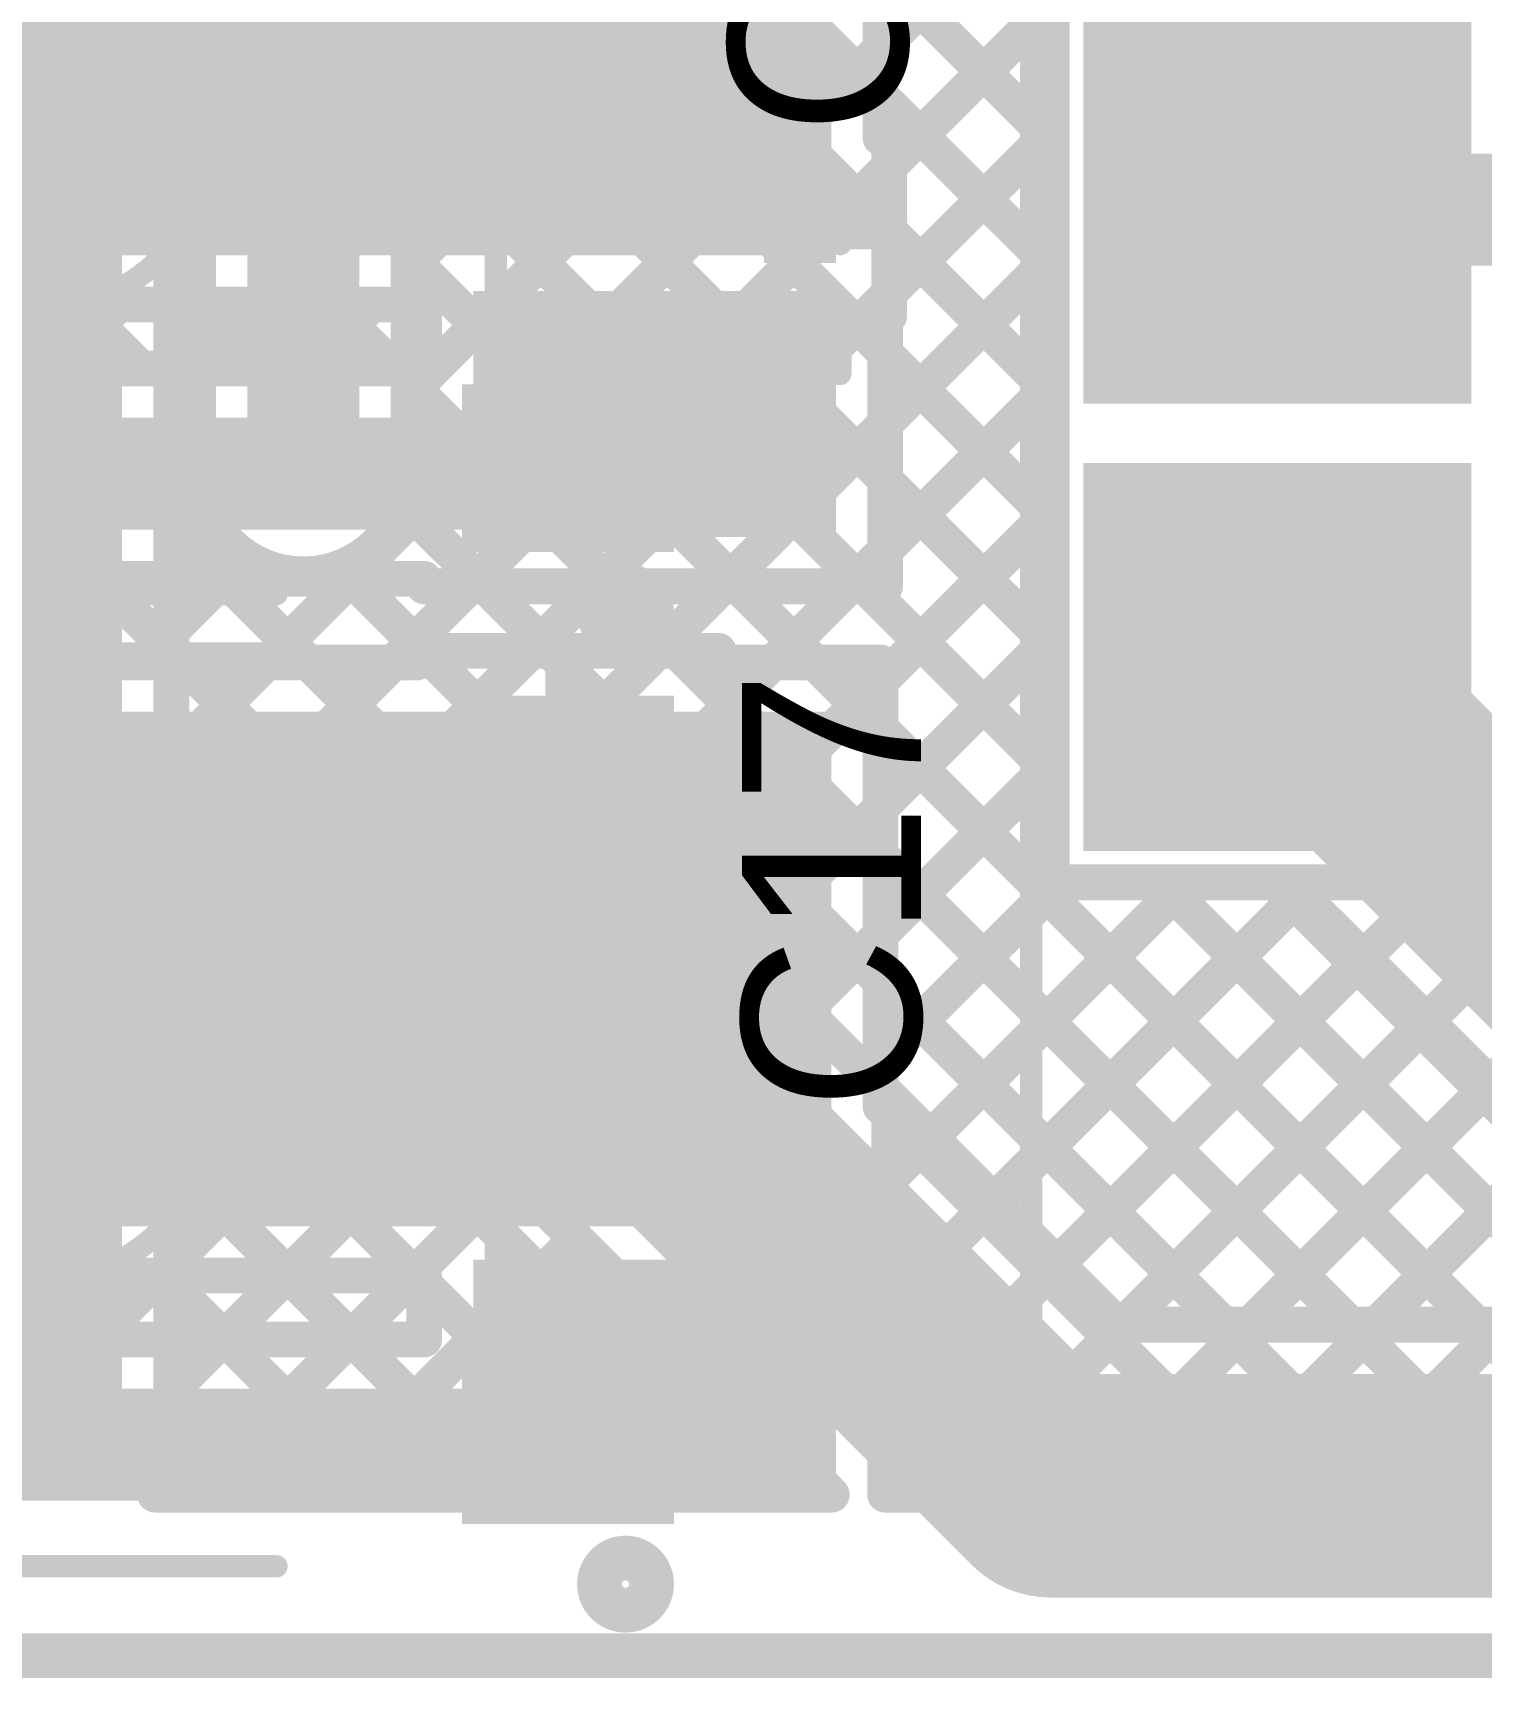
# Model space of a CAD drawing. Header units: millimetres. Extents: x 3.9 to 7.44, y 1.03 to 3.16.
# Drawn here: x 4.7656 to 5.0892, y 1.027 to 1.3947 of the extents above; entities that cross this region are included whole.
import ezdxf

# ---------------------------------------------------------------- set-up
doc = ezdxf.new("R2010")
doc.units = ezdxf.units.MM
doc.header["$MEASUREMENT"] = 0
for name, color, linetype in [('BottomLayer', 5, 'Continuous'), ('BottomSolder', 6, 'Continuous'), ('Mechanical2', 216, 'Continuous'), ('MultiLayer', 9, 'Continuous'), ('PadHoleLayer', 156, 'Continuous'), ('TopLayer', 1, 'Continuous'), ('TopOverlay', 2, 'Continuous'), ('TopPaste', 8, 'Continuous'), ('TopSolder', 216, 'Continuous'), ('ViaHoleLayer', 16, 'Continuous')]:
    doc.layers.add(name, color=color, linetype=linetype)

# ---------------------------------------------------------------- blocks, each defined once
blk = doc.blocks.new('ESP8285_3')
at = {"layer": 'BottomLayer'}
for points in [[(0.26063, -0.03937), (0.33937, -0.03937), (0.26063, 0.03937), (0.33937, 0.03937)], [(0.36063, -0.03937), (0.43937, -0.03937), (0.36063, 0.03937), (0.43937, 0.03937)]]:
    blk.add_solid(points, dxfattribs=at)
at = {"layer": 'BottomSolder'}
for points in [[(0.25663, -0.04337), (0.34337, -0.04337), (0.25663, 0.04337), (0.34337, 0.04337)], [(0.35663, -0.04337), (0.44337, -0.04337), (0.35663, 0.04337), (0.44337, 0.04337)]]:
    blk.add_solid(points, dxfattribs=at)
at = {"layer": 'MultiLayer'}
for points in [[(0.26063, -0.03937), (0.33937, -0.03937), (0.26063, 0.03937), (0.33937, 0.03937)], [(0.36063, -0.03937), (0.43937, -0.03937), (0.36063, 0.03937), (0.43937, 0.03937)]]:
    blk.add_solid(points, dxfattribs=at)
at = {"layer": 'PadHoleLayer', "const_width": 0.01969}
for points in [[(0.29016, 0, 1), (0.30984, 0, 1)], [(0.39016, 0, 1), (0.40984, 0, 1)]]:
    blk.add_lwpolyline(points, format="xyb", close=True, dxfattribs=at)
at = {"layer": 'TopLayer'}
for points in [[(0.26063, -0.03937), (0.33937, -0.03937), (0.26063, 0.03937), (0.33937, 0.03937)], [(0.36063, -0.03937), (0.43937, -0.03937), (0.36063, 0.03937), (0.43937, 0.03937)]]:
    blk.add_solid(points, dxfattribs=at)
at = {"layer": 'TopOverlay', "const_width": 0.005}
for points in [[(0.567, -0.055), (0.567, 1.61823)], [(-0.16154, -0.055), (0.567, -0.055)]]:
    blk.add_lwpolyline(points, dxfattribs=at)
at = {"layer": 'TopOverlay', "const_width": 0.0025}
blk.add_lwpolyline([(0.56575, -0.055, 1), (0.56825, -0.055, 1)], format="xyb", close=True, dxfattribs=at)
blk.add_lwpolyline([(0.56575, -0.055, 1), (0.56825, -0.055, 1)], format="xyb", close=True, dxfattribs=at)
at = {"layer": 'TopSolder'}
for points in [[(0.25663, -0.04337), (0.34337, -0.04337), (0.25663, 0.04337), (0.34337, 0.04337)], [(0.35663, -0.04337), (0.44337, -0.04337), (0.35663, 0.04337), (0.44337, 0.04337)]]:
    blk.add_solid(points, dxfattribs=at)
blk = doc.blocks.new('TS_1187A_C_G_B_4')
at = {"layer": 'TopLayer'}
for points in [[(-0.1378, 0.05906), (-0.09843, 0.05906), (-0.1378, 0.08858), (-0.09843, 0.08858)], [(0.09843, 0.05906), (0.1378, 0.05906), (0.09843, 0.08858), (0.1378, 0.08858)], [(-0.1378, -0.08858), (-0.09843, -0.08858), (-0.1378, -0.05906), (-0.09843, -0.05906)], [(0.09843, -0.08858), (0.1378, -0.08858), (0.09843, -0.05906), (0.1378, -0.05906)]]:
    blk.add_solid(points, dxfattribs=at)
at = {"layer": 'TopOverlay'}
for points, const_width in [([(-0.12517, 0.106, 1), (-0.13683, 0.106, 1)], 0.01), ([(-0.13933, 0.106, 1), (-0.13433, 0.106, 1)], 0.005), ([(-0.12767, 0.106, 1), (-0.12267, 0.106, 1)], 0.005), ([(-0.05425, 0.102, 1), (-0.05175, 0.102, 1)], 0.0025), ([(0.05275, 0.102, 1), (0.05525, 0.102, 1)], 0.0025), ([(0.03821, 0, 1), (-0.03821, 0, 1)], 0.005), ([(-0.10325, 0.035, 1), (-0.10075, 0.035, 1)], 0.0025), ([(0.10075, 0.035, 1), (0.10325, 0.035, 1)], 0.0025), ([(0.00985, 0, 1), (-0.00985, 0, 1)], 0.01969), ([(-0.01477, 0, 1), (-0.00493, 0, 1)], 0.00984), ([(0.00493, 0, 1), (0.01477, 0, 1)], 0.00984), ([(-0.03946, 0, 1), (-0.03696, 0, 1)], 0.0025), ([(0.03696, 0, 1), (0.03946, 0, 1)], 0.0025), ([(-0.10325, -0.034, 1), (-0.10075, -0.034, 1)], 0.0025), ([(0.10075, -0.034, 1), (0.10325, -0.034, 1)], 0.0025), ([(-0.05425, -0.102, 1), (-0.05175, -0.102, 1)], 0.0025), ([(0.05275, -0.102, 1), (0.05525, -0.102, 1)], 0.0025)]:
    blk.add_lwpolyline(points, format="xyb", close=True, dxfattribs=dict(at, const_width=const_width))
at = {"layer": 'TopOverlay', "const_width": 0.005}
for points in [[(0.054, 0.102), (-0.053, 0.102)], [(-0.102, 0.035), (-0.102, -0.034)], [(0.102, 0.035), (0.102, -0.034)], [(0.054, -0.102), (-0.053, -0.102)]]:
    blk.add_lwpolyline(points, dxfattribs=at)
at = {"layer": 'TopPaste'}
for points in [[(-0.1378, 0.05906), (-0.09843, 0.05906), (-0.1378, 0.08858), (-0.09843, 0.08858)], [(0.09843, 0.05906), (0.1378, 0.05906), (0.09843, 0.08858), (0.1378, 0.08858)], [(-0.1378, -0.08858), (-0.09843, -0.08858), (-0.1378, -0.05906), (-0.09843, -0.05906)], [(0.09843, -0.08858), (0.1378, -0.08858), (0.09843, -0.05906), (0.1378, -0.05906)]]:
    blk.add_solid(points, dxfattribs=at)
at = {"layer": 'TopSolder'}
for points in [[(-0.1418, 0.05506), (-0.09443, 0.05506), (-0.1418, 0.09258), (-0.09443, 0.09258)], [(0.09443, 0.05506), (0.1418, 0.05506), (0.09443, 0.09258), (0.1418, 0.09258)], [(-0.1418, -0.09258), (-0.09443, -0.09258), (-0.1418, -0.05506), (-0.09443, -0.05506)], [(0.09443, -0.09258), (0.1418, -0.09258), (0.09443, -0.05506), (0.1418, -0.05506)]]:
    blk.add_solid(points, dxfattribs=at)
blk = doc.blocks.new('TS_1187A_C_G_B_6')
at = {"layer": 'TopLayer'}
for points in [[(-0.1378, 0.05906), (-0.09843, 0.05906), (-0.1378, 0.08858), (-0.09843, 0.08858)], [(0.09843, 0.05906), (0.1378, 0.05906), (0.09843, 0.08858), (0.1378, 0.08858)], [(-0.1378, -0.08858), (-0.09843, -0.08858), (-0.1378, -0.05906), (-0.09843, -0.05906)], [(0.09843, -0.08858), (0.1378, -0.08858), (0.09843, -0.05906), (0.1378, -0.05906)]]:
    blk.add_solid(points, dxfattribs=at)
at = {"layer": 'TopOverlay'}
for points, const_width in [([(-0.12517, 0.106, 1), (-0.13683, 0.106, 1)], 0.01), ([(-0.13933, 0.106, 1), (-0.13433, 0.106, 1)], 0.005), ([(-0.12767, 0.106, 1), (-0.12267, 0.106, 1)], 0.005), ([(-0.05425, 0.102, 1), (-0.05175, 0.102, 1)], 0.0025), ([(0.05275, 0.102, 1), (0.05525, 0.102, 1)], 0.0025), ([(0.03821, 0, 1), (-0.03821, 0, 1)], 0.005), ([(-0.10325, 0.035, 1), (-0.10075, 0.035, 1)], 0.0025), ([(0.10075, 0.035, 1), (0.10325, 0.035, 1)], 0.0025), ([(0.00985, 0, 1), (-0.00985, 0, 1)], 0.01969), ([(-0.01477, 0, 1), (-0.00493, 0, 1)], 0.00984), ([(0.00493, 0, 1), (0.01477, 0, 1)], 0.00984), ([(-0.03946, 0, 1), (-0.03696, 0, 1)], 0.0025), ([(0.03696, 0, 1), (0.03946, 0, 1)], 0.0025), ([(-0.10325, -0.034, 1), (-0.10075, -0.034, 1)], 0.0025), ([(0.10075, -0.034, 1), (0.10325, -0.034, 1)], 0.0025), ([(-0.05425, -0.102, 1), (-0.05175, -0.102, 1)], 0.0025), ([(0.05275, -0.102, 1), (0.05525, -0.102, 1)], 0.0025)]:
    blk.add_lwpolyline(points, format="xyb", close=True, dxfattribs=dict(at, const_width=const_width))
at = {"layer": 'TopOverlay', "const_width": 0.005}
for points in [[(0.054, 0.102), (-0.053, 0.102)], [(-0.102, 0.035), (-0.102, -0.034)], [(0.102, 0.035), (0.102, -0.034)], [(0.054, -0.102), (-0.053, -0.102)]]:
    blk.add_lwpolyline(points, dxfattribs=at)
at = {"layer": 'TopPaste'}
for points in [[(-0.1378, 0.05906), (-0.09843, 0.05906), (-0.1378, 0.08858), (-0.09843, 0.08858)], [(0.09843, 0.05906), (0.1378, 0.05906), (0.09843, 0.08858), (0.1378, 0.08858)], [(-0.1378, -0.08858), (-0.09843, -0.08858), (-0.1378, -0.05906), (-0.09843, -0.05906)], [(0.09843, -0.08858), (0.1378, -0.08858), (0.09843, -0.05906), (0.1378, -0.05906)]]:
    blk.add_solid(points, dxfattribs=at)
at = {"layer": 'TopSolder'}
for points in [[(-0.1418, 0.05506), (-0.09443, 0.05506), (-0.1418, 0.09258), (-0.09443, 0.09258)], [(0.09443, 0.05506), (0.1418, 0.05506), (0.09443, 0.09258), (0.1418, 0.09258)], [(-0.1418, -0.09258), (-0.09443, -0.09258), (-0.1418, -0.05506), (-0.09443, -0.05506)], [(0.09443, -0.09258), (0.1418, -0.09258), (0.09443, -0.05506), (0.1418, -0.05506)]]:
    blk.add_solid(points, dxfattribs=at)
blk = doc.blocks.new('CAP_0201_14')
at = {"layer": 'TopLayer'}
for points in [[(-0.01772, -0.00591), (-0.00591, -0.00591), (-0.01772, 0.00591), (-0.00591, 0.00591)], [(0.00591, -0.00591), (0.01772, -0.00591), (0.00591, 0.00591), (0.01772, 0.00591)]]:
    blk.add_solid(points, dxfattribs=at)
at = {"layer": 'TopOverlay', "const_width": 0.005}
for points in [[(-0.021, 0.009), (-0.021, -0.009)], [(-0.021, 0.009), (-0.008, 0.009)], [(0.008, 0.009), (0.021, 0.009)], [(0.021, 0.009), (0.021, -0.009)], [(-0.021, -0.009), (-0.008, -0.009)], [(0.008, -0.009), (0.021, -0.009)]]:
    blk.add_lwpolyline(points, dxfattribs=at)
at = {"layer": 'TopOverlay', "const_width": 0.0025}
for points in [[(-0.02225, 0.009, 1), (-0.01975, 0.009, 1)], [(-0.02225, 0.009, 1), (-0.01975, 0.009, 1)], [(-0.00925, 0.009, 1), (-0.00675, 0.009, 1)], [(0.00675, 0.009, 1), (0.00925, 0.009, 1)], [(0.01975, 0.009, 1), (0.02225, 0.009, 1)], [(0.01975, 0.009, 1), (0.02225, 0.009, 1)], [(-0.02225, -0.009, 1), (-0.01975, -0.009, 1)], [(-0.02225, -0.009, 1), (-0.01975, -0.009, 1)], [(-0.00925, -0.009, 1), (-0.00675, -0.009, 1)], [(0.00675, -0.009, 1), (0.00925, -0.009, 1)], [(0.01975, -0.009, 1), (0.02225, -0.009, 1)], [(0.01975, -0.009, 1), (0.02225, -0.009, 1)]]:
    blk.add_lwpolyline(points, format="xyb", close=True, dxfattribs=at)
at = {"layer": 'TopPaste'}
for points in [[(-0.01772, -0.00591), (-0.00591, -0.00591), (-0.01772, 0.00591), (-0.00591, 0.00591)], [(0.00591, -0.00591), (0.01772, -0.00591), (0.00591, 0.00591), (0.01772, 0.00591)]]:
    blk.add_solid(points, dxfattribs=at)
at = {"layer": 'TopSolder'}
for points in [[(-0.01988, -0.00807), (-0.00374, -0.00807), (-0.01988, 0.00807), (-0.00374, 0.00807)], [(0.00374, -0.00807), (0.01988, -0.00807), (0.00374, 0.00807), (0.01988, 0.00807)]]:
    blk.add_solid(points, dxfattribs=at)
blk = doc.blocks.new('CAP_0201_22')
at = {"layer": 'TopLayer'}
for points in [[(-0.01772, -0.00591), (-0.00591, -0.00591), (-0.01772, 0.00591), (-0.00591, 0.00591)], [(0.00591, -0.00591), (0.01772, -0.00591), (0.00591, 0.00591), (0.01772, 0.00591)]]:
    blk.add_solid(points, dxfattribs=at)
at = {"layer": 'TopOverlay', "const_width": 0.005}
for points in [[(-0.021, 0.009), (-0.021, -0.009)], [(-0.021, 0.009), (-0.008, 0.009)], [(0.008, 0.009), (0.021, 0.009)], [(0.021, 0.009), (0.021, -0.009)], [(-0.021, -0.009), (-0.008, -0.009)], [(0.008, -0.009), (0.021, -0.009)]]:
    blk.add_lwpolyline(points, dxfattribs=at)
at = {"layer": 'TopOverlay', "const_width": 0.0025}
for points in [[(-0.02225, 0.009, 1), (-0.01975, 0.009, 1)], [(-0.02225, 0.009, 1), (-0.01975, 0.009, 1)], [(-0.00925, 0.009, 1), (-0.00675, 0.009, 1)], [(0.00675, 0.009, 1), (0.00925, 0.009, 1)], [(0.01975, 0.009, 1), (0.02225, 0.009, 1)], [(0.01975, 0.009, 1), (0.02225, 0.009, 1)], [(-0.02225, -0.009, 1), (-0.01975, -0.009, 1)], [(-0.02225, -0.009, 1), (-0.01975, -0.009, 1)], [(-0.00925, -0.009, 1), (-0.00675, -0.009, 1)], [(0.00675, -0.009, 1), (0.00925, -0.009, 1)], [(0.01975, -0.009, 1), (0.02225, -0.009, 1)], [(0.01975, -0.009, 1), (0.02225, -0.009, 1)]]:
    blk.add_lwpolyline(points, format="xyb", close=True, dxfattribs=at)
at = {"layer": 'TopPaste'}
for points in [[(-0.01772, -0.00591), (-0.00591, -0.00591), (-0.01772, 0.00591), (-0.00591, 0.00591)], [(0.00591, -0.00591), (0.01772, -0.00591), (0.00591, 0.00591), (0.01772, 0.00591)]]:
    blk.add_solid(points, dxfattribs=at)
at = {"layer": 'TopSolder'}
for points in [[(-0.01988, -0.00807), (-0.00374, -0.00807), (-0.01988, 0.00807), (-0.00374, 0.00807)], [(0.00374, -0.00807), (0.01988, -0.00807), (0.00374, 0.00807), (0.01988, 0.00807)]]:
    blk.add_solid(points, dxfattribs=at)

msp = doc.modelspace()

# ---------------------------------------------------------------- linework, layer by layer
at = {"layer": 'BottomLayer'}
for points, const_width in [([(4.773, 1.081), (4.773, 1.662)], 0.025), ([(4.7965, 1.081), (4.7965, 1.65227)], 0.008), ([(4.826, 1.29718), (4.826, 1.621)], 0.025), ([(4.8025, 1.29718), (4.8025, 1.621)], 0.008), ([(4.8495, 1.29718), (4.8495, 1.61127)], 0.008), ([(4.8495, 1.51446), (4.99327, 1.37069)], 0.008), ([(4.8495, 1.37053), (4.99327, 1.5143)], 0.008), ([(4.8495, 1.48618), (4.99327, 1.34241)], 0.008), ([(4.8495, 1.34225), (4.99327, 1.48602)], 0.008), ([(4.8495, 1.45789), (4.99327, 1.31413)], 0.008), ([(4.8495, 1.31397), (4.99327, 1.45773)], 0.008), ([(4.7965, 1.23268), (4.99327, 1.42945)], 0.008), ([(4.8495, 1.42961), (4.99327, 1.28584)], 0.008), ([(4.99327, 1.30558), (4.99327, 1.40484)], 0.008), ([(4.7965, 1.2044), (4.99327, 1.40116)], 0.008), ([(4.8495, 1.40133), (4.99327, 1.25756)], 0.008), ([(4.7965, 1.39776), (4.8025, 1.39176)], 0.008), ([(4.7965, 1.3741), (4.8025, 1.3801)], 0.008), ([(4.7965, 1.17611), (4.99327, 1.37288)], 0.008), ([(4.8495, 1.37304), (4.99327, 1.22927)], 0.008), ([(4.7965, 1.36947), (4.8025, 1.36347)], 0.008), ([(4.7965, 1.34582), (4.8025, 1.35182)], 0.008), ([(4.8495, 1.34476), (5.08826, 1.106)], 0.008), ([(4.87138, 1.22271), (4.99327, 1.3446)], 0.008), ([(4.7965, 1.34119), (4.8025, 1.33519)], 0.008), ([(4.7965, 1.31753), (4.8025, 1.32353)], 0.008), ([(4.8495, 1.31647), (5.05997, 1.106)], 0.008), ([(4.89893, 1.22198), (4.99327, 1.31631)], 0.008), ([(4.7965, 1.3129), (4.8025, 1.3069)], 0.008), ([(4.99327, 1.20484), (4.99327, 1.30484)], 0.008), ([(4.7965, 1.28925), (4.80257, 1.29532)], 0.008), ([(4.8482, 1.28948), (5.03169, 1.106)], 0.008), ([(4.91629, 1.21105), (4.99327, 1.28803)], 0.008), ([(4.7965, 1.28462), (4.86219, 1.21893)], 0.008), ([(4.7965, 1.26097), (4.81308, 1.27755)], 0.008), ([(5.04364, 1.25521), (5.14485, 1.154)], 0.05), ([(4.83423, 1.27517), (4.88492, 1.22449)], 0.008), ([(4.9271, 1.19357), (4.99327, 1.25974)], 0.008), ([(4.7965, 1.25634), (4.84715, 1.20568)], 0.008), ([(4.612, 1.242), (4.773, 1.081)], 0.025), ([(4.7965, 1.22805), (4.83898, 1.18557)], 0.008), ([(4.93786, 1.17605), (4.99327, 1.23146)], 0.008), ([(4.884, 1.179), (4.884, 1.2205)], 0.01), ([(4.952, 1.16191), (4.99494, 1.20484)], 0.008), ([(4.96614, 1.14777), (5.02322, 1.20484)], 0.008), ([(4.99327, 1.20484), (5.0431, 1.20484)], 0.008), ([(5.0177, 1.20484), (5.11654, 1.106)], 0.008), ([(5.0431, 1.20484), (5.112, 1.13593)], 0.008), ([(4.7965, 1.19977), (4.92827, 1.068)], 0.008), ([(4.884, 1.179), (4.993, 1.07)], 0.05), ([(4.98029, 1.13362), (5.0473, 1.20064)], 0.008), ([(4.7965, 1.14783), (4.84029, 1.19162)], 0.008), ([(4.92913, 1.18478), (5.00791, 1.106)], 0.008), ([(4.99443, 1.11948), (5.06144, 1.1865)], 0.008), ([(4.8425, 1.179), (4.884, 1.179)], 0.01), ([(4.884, 1.179), (4.9255, 1.179)], 0.01), ([(4.884, 1.1375), (4.884, 1.179)], 0.01), ([(4.7965, 1.17148), (4.89998, 1.068)], 0.008), ([(5.00923, 1.106), (5.07558, 1.17235)], 0.008), ([(4.7965, 1.11954), (4.84102, 1.16407)], 0.008), ([(5.03751, 1.106), (5.08973, 1.15821)], 0.008), ([(4.7965, 1.09126), (4.85195, 1.14671)], 0.008), ([(5.0658, 1.106), (5.10387, 1.14407)], 0.008), ([(4.7965, 1.1432), (4.8717, 1.068)], 0.008), ([(4.80152, 1.068), (4.86943, 1.1359)], 0.008), ([(4.87822, 1.13387), (4.94409, 1.068)], 0.008), ([(4.82981, 1.068), (4.88695, 1.12514)], 0.008), ([(4.7965, 1.11491), (4.84341, 1.068)], 0.008), ([(4.85809, 1.068), (4.90109, 1.111)], 0.008), ([(5.00791, 1.106), (5.15211, 1.106)], 0.008), ([(4.88638, 1.068), (4.91523, 1.09686)], 0.008), ([(4.993, 1.07), (5.21, 1.07)], 0.05), ([(4.7965, 1.08663), (4.81513, 1.068)], 0.008), ([(4.91466, 1.068), (4.92938, 1.08271)], 0.008), ([(4.79288, 1.068), (4.94409, 1.068)], 0.008)]:
    msp.add_lwpolyline(points, dxfattribs=dict(at, const_width=const_width))
for points, const_width in [([(4.7945, 1.39776, 1), (4.7985, 1.39776, 1)], 0.004), ([(4.8005, 1.39176, 1), (4.8045, 1.39176, 1)], 0.004), ([(4.8005, 1.3801, 1), (4.8045, 1.3801, 1)], 0.004), ([(4.7945, 1.3741, 1), (4.7985, 1.3741, 1)], 0.004), ([(4.8475, 1.37304, 1), (4.8515, 1.37304, 1)], 0.004), ([(4.99127, 1.37288, 1), (4.99527, 1.37288, 1)], 0.004), ([(4.7945, 1.36947, 1), (4.7985, 1.36947, 1)], 0.004), ([(4.8475, 1.37053, 1), (4.8515, 1.37053, 1)], 0.004), ([(4.99127, 1.37069, 1), (4.99527, 1.37069, 1)], 0.004), ([(4.8005, 1.36347, 1), (4.8045, 1.36347, 1)], 0.004), ([(4.8005, 1.35182, 1), (4.8045, 1.35182, 1)], 0.004), ([(4.7945, 1.34582, 1), (4.7985, 1.34582, 1)], 0.004), ([(4.8475, 1.34476, 1), (4.8515, 1.34476, 1)], 0.004), ([(4.8475, 1.34225, 1), (4.8515, 1.34225, 1)], 0.004), ([(4.99127, 1.3446, 1), (4.99527, 1.3446, 1)], 0.004), ([(4.99127, 1.34241, 1), (4.99527, 1.34241, 1)], 0.004), ([(4.7945, 1.34119, 1), (4.7985, 1.34119, 1)], 0.004), ([(4.8005, 1.33519, 1), (4.8045, 1.33519, 1)], 0.004), ([(4.8005, 1.32353, 1), (4.8045, 1.32353, 1)], 0.004), ([(4.7945, 1.31753, 1), (4.7985, 1.31753, 1)], 0.004), ([(4.8475, 1.31647, 1), (4.8515, 1.31647, 1)], 0.004), ([(4.99127, 1.31631, 1), (4.99527, 1.31631, 1)], 0.004), ([(4.7945, 1.3129, 1), (4.7985, 1.3129, 1)], 0.004), ([(4.8475, 1.31397, 1), (4.8515, 1.31397, 1)], 0.004), ([(4.99127, 1.31413, 1), (4.99527, 1.31413, 1)], 0.004), ([(4.8005, 1.3069, 1), (4.8045, 1.3069, 1)], 0.004), ([(4.81975, 1.29718, 1), (4.83225, 1.29718, 1)], 0.0125), ([(4.99127, 1.30558, 1), (4.99527, 1.30558, 1)], 0.004), ([(4.82009, 1.29718, 1), (4.83191, 1.29718, 1)], 0.01181), ([(4.99127, 1.30484, 1), (4.99527, 1.30484, 1)], 0.004), ([(4.8005, 1.29718, 1), (4.8045, 1.29718, 1)], 0.004), ([(4.8005, 1.29718, 1), (4.8045, 1.29718, 1)], 0.004), ([(4.80057, 1.29532, 1), (4.80457, 1.29532, 1)], 0.004), ([(4.8475, 1.29718, 1), (4.8515, 1.29718, 1)], 0.004), ([(4.8475, 1.29718, 1), (4.8515, 1.29718, 1)], 0.004), ([(4.7945, 1.28925, 1), (4.7985, 1.28925, 1)], 0.004), ([(4.8462, 1.28948, 1), (4.8502, 1.28948, 1)], 0.004), ([(4.99127, 1.28803, 1), (4.99527, 1.28803, 1)], 0.004), ([(4.7945, 1.28462, 1), (4.7985, 1.28462, 1)], 0.004), ([(4.99127, 1.28584, 1), (4.99527, 1.28584, 1)], 0.004), ([(4.81108, 1.27755, 1), (4.81508, 1.27755, 1)], 0.004), ([(5.03114, 1.25521, 1), (5.05614, 1.25521, 1)], 0.025), ([(4.83223, 1.27517, 1), (4.83623, 1.27517, 1)], 0.004), ([(4.7945, 1.26097, 1), (4.7985, 1.26097, 1)], 0.004), ([(4.99127, 1.25974, 1), (4.99527, 1.25974, 1)], 0.004), ([(4.99127, 1.25756, 1), (4.99527, 1.25756, 1)], 0.004), ([(4.7945, 1.25634, 1), (4.7985, 1.25634, 1)], 0.004), ([(4.7945, 1.23268, 1), (4.7985, 1.23268, 1)], 0.004), ([(4.7945, 1.22805, 1), (4.7985, 1.22805, 1)], 0.004), ([(4.99127, 1.23146, 1), (4.99527, 1.23146, 1)], 0.004), ([(4.99127, 1.22927, 1), (4.99527, 1.22927, 1)], 0.004), ([(4.88292, 1.22449, 1), (4.88692, 1.22449, 1)], 0.004), ([(4.86938, 1.22271, 1), (4.87338, 1.22271, 1)], 0.004), ([(4.8815, 1.2205, 1), (4.8865, 1.2205, 1)], 0.005), ([(4.89693, 1.22198, 1), (4.90093, 1.22198, 1)], 0.004), ([(4.86019, 1.21893, 1), (4.86419, 1.21893, 1)], 0.004), ([(4.91429, 1.21105, 1), (4.91829, 1.21105, 1)], 0.004), ([(4.86825, 1.179, 1), (4.89975, 1.179, 1)], 0.0315), ([(4.7945, 1.2044, 1), (4.7985, 1.2044, 1)], 0.004), ([(4.84515, 1.20568, 1), (4.84915, 1.20568, 1)], 0.004), ([(4.99127, 1.20484, 1), (4.99527, 1.20484, 1)], 0.004), ([(4.99127, 1.20484, 1), (4.99527, 1.20484, 1)], 0.004), ([(4.99294, 1.20484, 1), (4.99694, 1.20484, 1)], 0.004), ([(5.0157, 1.20484, 1), (5.0197, 1.20484, 1)], 0.004), ([(5.02122, 1.20484, 1), (5.02522, 1.20484, 1)], 0.004), ([(5.0411, 1.20484, 1), (5.0451, 1.20484, 1)], 0.004), ([(5.0411, 1.20484, 1), (5.0451, 1.20484, 1)], 0.004), ([(4.7945, 1.19977, 1), (4.7985, 1.19977, 1)], 0.004), ([(4.8715, 1.179, 1), (4.8965, 1.179, 1)], 0.025), ([(5.0453, 1.20064, 1), (5.0493, 1.20064, 1)], 0.004), ([(4.83829, 1.19162, 1), (4.84229, 1.19162, 1)], 0.004), ([(4.9251, 1.19357, 1), (4.9291, 1.19357, 1)], 0.004), ([(4.83698, 1.18557, 1), (4.84098, 1.18557, 1)], 0.004), ([(4.92713, 1.18478, 1), (4.93113, 1.18478, 1)], 0.004), ([(4.92713, 1.18478, 1), (4.93113, 1.18478, 1)], 0.004), ([(5.05944, 1.1865, 1), (5.06344, 1.1865, 1)], 0.004), ([(4.84, 1.179, 1), (4.845, 1.179, 1)], 0.005), ([(4.8815, 1.179, 1), (4.8865, 1.179, 1)], 0.005), ([(4.8815, 1.179, 1), (4.8865, 1.179, 1)], 0.005), ([(4.8815, 1.179, 1), (4.8865, 1.179, 1)], 0.005), ([(4.8815, 1.179, 1), (4.8865, 1.179, 1)], 0.005), ([(4.923, 1.179, 1), (4.928, 1.179, 1)], 0.005), ([(4.7945, 1.17611, 1), (4.7985, 1.17611, 1)], 0.004), ([(4.93586, 1.17605, 1), (4.93986, 1.17605, 1)], 0.004), ([(4.7945, 1.17148, 1), (4.7985, 1.17148, 1)], 0.004), ([(5.07358, 1.17235, 1), (5.07758, 1.17235, 1)], 0.004), ([(4.83902, 1.16407, 1), (4.84302, 1.16407, 1)], 0.004), ([(4.95, 1.16191, 1), (4.954, 1.16191, 1)], 0.004), ([(5.08773, 1.15821, 1), (5.09173, 1.15821, 1)], 0.004), ([(4.7945, 1.14783, 1), (4.7985, 1.14783, 1)], 0.004), ([(4.96414, 1.14777, 1), (4.96814, 1.14777, 1)], 0.004), ([(4.84995, 1.14671, 1), (4.85395, 1.14671, 1)], 0.004), ([(4.7945, 1.1432, 1), (4.7985, 1.1432, 1)], 0.004), ([(4.86743, 1.1359, 1), (4.87143, 1.1359, 1)], 0.004), ([(4.8815, 1.1375, 1), (4.8865, 1.1375, 1)], 0.005), ([(4.87622, 1.13387, 1), (4.88022, 1.13387, 1)], 0.004), ([(4.87622, 1.13387, 1), (4.88022, 1.13387, 1)], 0.004), ([(4.97829, 1.13362, 1), (4.98229, 1.13362, 1)], 0.004), ([(4.88495, 1.12514, 1), (4.88895, 1.12514, 1)], 0.004), ([(4.7945, 1.11954, 1), (4.7985, 1.11954, 1)], 0.004), ([(4.99243, 1.11948, 1), (4.99643, 1.11948, 1)], 0.004), ([(4.7945, 1.11491, 1), (4.7985, 1.11491, 1)], 0.004), ([(4.89909, 1.111, 1), (4.90309, 1.111, 1)], 0.004), ([(5.00591, 1.106, 1), (5.00991, 1.106, 1)], 0.004), ([(5.00591, 1.106, 1), (5.00991, 1.106, 1)], 0.004), ([(5.00723, 1.106, 1), (5.01123, 1.106, 1)], 0.004), ([(5.02969, 1.106, 1), (5.03369, 1.106, 1)], 0.004), ([(5.03551, 1.106, 1), (5.03951, 1.106, 1)], 0.004), ([(5.05797, 1.106, 1), (5.06197, 1.106, 1)], 0.004), ([(5.0638, 1.106, 1), (5.0678, 1.106, 1)], 0.004), ([(5.08626, 1.106, 1), (5.09026, 1.106, 1)], 0.004), ([(4.91323, 1.09686, 1), (4.91723, 1.09686, 1)], 0.004), ([(4.76675, 1.081, 1), (4.77925, 1.081, 1)], 0.0125), ([(4.76675, 1.081, 1), (4.77925, 1.081, 1)], 0.0125), ([(4.7945, 1.09126, 1), (4.7985, 1.09126, 1)], 0.004), ([(4.9805, 1.07, 1), (5.0055, 1.07, 1)], 0.025), ([(4.9805, 1.07, 1), (5.0055, 1.07, 1)], 0.025), ([(4.76709, 1.07918, 1), (4.77891, 1.07918, 1)], 0.01181), ([(4.7945, 1.08663, 1), (4.7985, 1.08663, 1)], 0.004), ([(4.7945, 1.081, 1), (4.7985, 1.081, 1)], 0.004), ([(4.7945, 1.081, 1), (4.7985, 1.081, 1)], 0.004), ([(4.7945, 1.081, 1), (4.7985, 1.081, 1)], 0.004), ([(4.92738, 1.08271, 1), (4.93138, 1.08271, 1)], 0.004), ([(4.79241, 1.07132, 1), (4.79641, 1.07132, 1)], 0.004), ([(4.79241, 1.07132, 1), (4.79641, 1.07132, 1)], 0.004), ([(4.79241, 1.07132, 1), (4.79641, 1.07132, 1)], 0.004), ([(4.79088, 1.068, 1), (4.79488, 1.068, 1)], 0.004), ([(4.79088, 1.068, 1), (4.79488, 1.068, 1)], 0.004), ([(4.79952, 1.068, 1), (4.80352, 1.068, 1)], 0.004), ([(4.81313, 1.068, 1), (4.81713, 1.068, 1)], 0.004), ([(4.82781, 1.068, 1), (4.83181, 1.068, 1)], 0.004), ([(4.84141, 1.068, 1), (4.84541, 1.068, 1)], 0.004), ([(4.85609, 1.068, 1), (4.86009, 1.068, 1)], 0.004), ([(4.8697, 1.068, 1), (4.8737, 1.068, 1)], 0.004), ([(4.88438, 1.068, 1), (4.88838, 1.068, 1)], 0.004), ([(4.89798, 1.068, 1), (4.90198, 1.068, 1)], 0.004), ([(4.91266, 1.068, 1), (4.91666, 1.068, 1)], 0.004), ([(4.92627, 1.068, 1), (4.93027, 1.068, 1)], 0.004), ([(4.94209, 1.068, 1), (4.94609, 1.068, 1)], 0.004), ([(4.94209, 1.068, 1), (4.94609, 1.068, 1)], 0.004)]:
    msp.add_lwpolyline(points, format="xyb", close=True, dxfattribs=dict(at, const_width=const_width))
at = {"layer": 'BottomLayer', "const_width": 0.008}
for points in [[(4.8495, 1.29718, -1), (4.8025, 1.29718)], [(4.87822, 1.13387, -2.036528), (4.92913, 1.18478)], [(4.7965, 1.081, -0.106548), (4.79441, 1.07132)], [(4.7965, 1.081, -0.106548), (4.79441, 1.07132)], [(4.79441, 1.07132, -0.040125), (4.79288, 1.068)]]:
    msp.add_lwpolyline(points, format="xyb", dxfattribs=at)
at = {"layer": 'Mechanical2', "const_width": 0.01}
msp.add_lwpolyline([(3.902, 1.032), (7.303, 1.032)], dxfattribs=at)
at = {"layer": 'MultiLayer'}
for points, const_width in [([(4.82009, 1.29718, 1), (4.83191, 1.29718, 1)], 0.01181), ([(4.86825, 1.179, 1), (4.89975, 1.179, 1)], 0.0315), ([(4.76709, 1.07918, 1), (4.77891, 1.07918, 1)], 0.01181)]:
    msp.add_lwpolyline(points, format="xyb", close=True, dxfattribs=dict(at, const_width=const_width))
at = {"layer": 'TopLayer'}
for points, const_width in [([(4.97123, 1.068), (5.77023, 1.867)], 0.008), ([(4.955, 1.37122), (4.955, 1.471)], 0.008), ([(4.88411, 1.39611), (4.88411, 1.44382)], 0.02), ([(4.955, 1.39118), (4.99327, 1.42945)], 0.008), ([(4.955, 1.40896), (4.99327, 1.37069)], 0.008), ([(4.99327, 1.30558), (4.99327, 1.40484)], 0.008), ([(4.95691, 1.3648), (4.99327, 1.40116)], 0.008), ([(4.955, 1.38068), (4.99327, 1.34241)], 0.008), ([(4.95691, 1.33652), (4.99327, 1.37288)], 0.008), ([(4.95691, 1.33141), (4.95691, 1.37122)], 0.008), ([(5.04364, 1.35521), (5.15021, 1.35521)], 0.025), ([(4.937, 1.35131), (4.95291, 1.35131)], 0.01), ([(4.95691, 1.35049), (4.99327, 1.31413)], 0.008), ([(4.956, 1.30733), (4.99327, 1.3446)], 0.008), ([(4.616, 1.334), (4.853, 1.334)], 0.008), ([(4.77036, 1.31968), (4.78468, 1.334)], 0.008), ([(4.7754, 1.334), (4.78972, 1.31968)], 0.008), ([(4.79865, 1.31968), (4.81297, 1.334)], 0.008), ([(4.80369, 1.334), (4.81801, 1.31968)], 0.008), ([(4.82721, 1.31996), (4.84125, 1.334)], 0.008), ([(4.83197, 1.334), (4.84629, 1.31968)], 0.008), ([(4.853, 1.31968), (4.853, 1.334)], 0.008), ([(4.956, 1.271), (4.956, 1.33141)], 0.008), ([(4.956, 1.32311), (4.99327, 1.28584)], 0.008), ([(4.67957, 1.31968), (4.82225, 1.31968)], 0.008), ([(4.82975, 1.31968), (4.853, 1.31968)], 0.008), ([(4.956, 1.27904), (4.99327, 1.31631)], 0.008), ([(4.55982, 1.29618), (4.88411, 1.29618)], 0.025), ([(4.99327, 1.20484), (4.99327, 1.30484)], 0.008), ([(4.956, 1.29483), (4.99327, 1.25756)], 0.008), ([(4.955, 1.24976), (4.99327, 1.28803)], 0.008), ([(4.67957, 1.27268), (4.853, 1.27268)], 0.008), ([(4.75187, 1.27268), (4.77055, 1.254)], 0.008), ([(4.76125, 1.254), (4.77993, 1.27268)], 0.008), ([(4.78015, 1.27268), (4.79884, 1.254)], 0.008), ([(4.78953, 1.254), (4.80822, 1.27268)], 0.008), ([(4.80844, 1.27268), (4.82712, 1.254)], 0.008), ([(4.81782, 1.254), (4.8365, 1.27268)], 0.008), ([(4.83672, 1.27268), (4.85282, 1.25658)], 0.008), ([(4.8461, 1.254), (4.8631, 1.271)], 0.008), ([(4.853, 1.271), (4.956, 1.271)], 0.008), ([(4.86669, 1.271), (4.88111, 1.25658)], 0.008), ([(4.87697, 1.25658), (4.89139, 1.271)], 0.008), ([(4.89497, 1.271), (4.90939, 1.25658)], 0.008), ([(4.90525, 1.25658), (4.91967, 1.271)], 0.008), ([(4.92326, 1.271), (4.94026, 1.254)], 0.008), ([(4.93096, 1.254), (4.94796, 1.271)], 0.008), ([(4.95154, 1.271), (4.99327, 1.22927)], 0.008), ([(4.955, 1.22148), (4.99327, 1.25974)], 0.008), ([(4.68257, 1.254), (4.85143, 1.254)], 0.008), ([(4.85143, 1.25658), (4.9188, 1.25658)], 0.008), ([(4.88511, 1.22782), (4.88511, 1.25258)], 0.01), ([(4.9188, 1.254), (4.955, 1.254)], 0.008), ([(4.955, 1.15472), (4.955, 1.254)], 0.008), ([(4.955, 1.23926), (5.12626, 1.068)], 0.008), ([(4.64789, 1.22682), (4.88411, 1.22682)], 0.02), ([(4.88411, 1.17911), (4.88411, 1.22682)], 0.02), ([(4.955, 1.19319), (4.99327, 1.23146)], 0.008), ([(4.955, 1.21097), (5.09797, 1.068)], 0.008), ([(4.955, 1.16491), (4.99494, 1.20484)], 0.008), ([(4.956, 1.10934), (5.0515, 1.20484)], 0.008), ([(4.956, 1.08105), (5.07979, 1.20484)], 0.008), ([(4.95691, 1.13853), (5.02322, 1.20484)], 0.008), ([(4.99327, 1.20484), (5.09401, 1.20484)], 0.008), ([(5.0177, 1.20484), (5.15454, 1.068)], 0.008), ([(5.04598, 1.20484), (5.11026, 1.14057)], 0.008), ([(5.07427, 1.20484), (5.10966, 1.16945)], 0.008), ([(4.99951, 1.068), (5.11847, 1.18695)], 0.008), ([(4.955, 1.18269), (5.06969, 1.068)], 0.008), ([(4.95691, 1.11491), (4.95691, 1.15472)], 0.008), ([(4.95691, 1.1525), (5.0414, 1.068)], 0.008), ([(5.0278, 1.068), (5.10838, 1.14858)], 0.008), ([(4.937, 1.13481), (4.95291, 1.13481)], 0.01), ([(5.05608, 1.068), (5.11623, 1.12815)], 0.008), ([(4.95691, 1.12421), (5.01312, 1.068)], 0.008), ([(4.616, 1.117), (4.853, 1.117)], 0.008), ([(4.75135, 1.10268), (4.76567, 1.117)], 0.008), ([(4.76613, 1.117), (4.78045, 1.10268)], 0.008), ([(4.77964, 1.10268), (4.79396, 1.117)], 0.008), ([(4.79441, 1.117), (4.80873, 1.10268)], 0.008), ([(4.80792, 1.10268), (4.82224, 1.117)], 0.008), ([(4.8227, 1.117), (4.83702, 1.10268)], 0.008), ([(4.83621, 1.10268), (4.85052, 1.117)], 0.008), ([(4.853, 1.10268), (4.853, 1.117)], 0.008), ([(4.956, 1.068), (4.956, 1.11491)], 0.008), ([(5.08437, 1.068), (5.13038, 1.11401)], 0.008), ([(4.67957, 1.10268), (4.773, 1.10268)], 0.008), ([(4.773, 1.10268), (4.853, 1.10268)], 0.008), ([(4.956, 1.09684), (4.98484, 1.068)], 0.008), ([(4.64789, 1.07918), (4.773, 1.07918)], 0.025), ([(4.773, 1.07918), (4.88411, 1.07918)], 0.025), ([(4.956, 1.068), (6.76643, 1.068)], 0.008)]:
    msp.add_lwpolyline(points, dxfattribs=dict(at, const_width=const_width))
for points, const_width in [([(4.87911, 1.39611, 1), (4.88911, 1.39611, 1)], 0.01), ([(4.953, 1.39118, 1), (4.957, 1.39118, 1)], 0.004), ([(4.953, 1.38068, 1), (4.957, 1.38068, 1)], 0.004), ([(4.953, 1.37122, 1), (4.957, 1.37122, 1)], 0.004), ([(4.95491, 1.37122, 1), (4.95891, 1.37122, 1)], 0.004), ([(4.99127, 1.37288, 1), (4.99527, 1.37288, 1)], 0.004), ([(4.99127, 1.37069, 1), (4.99527, 1.37069, 1)], 0.004), ([(4.95491, 1.3648, 1), (4.95891, 1.3648, 1)], 0.004), ([(5.03739, 1.35521, 1), (5.04989, 1.35521, 1)], 0.0125), ([(4.9345, 1.35131, 1), (4.9395, 1.35131, 1)], 0.005), ([(4.95041, 1.35131, 1), (4.95541, 1.35131, 1)], 0.005), ([(4.95491, 1.35049, 1), (4.95891, 1.35049, 1)], 0.004), ([(4.99127, 1.3446, 1), (4.99527, 1.3446, 1)], 0.004), ([(4.99127, 1.34241, 1), (4.99527, 1.34241, 1)], 0.004), ([(4.95491, 1.33652, 1), (4.95891, 1.33652, 1)], 0.004), ([(4.7734, 1.334, 1), (4.7774, 1.334, 1)], 0.004), ([(4.78268, 1.334, 1), (4.78668, 1.334, 1)], 0.004), ([(4.80169, 1.334, 1), (4.80569, 1.334, 1)], 0.004), ([(4.81097, 1.334, 1), (4.81497, 1.334, 1)], 0.004), ([(4.82997, 1.334, 1), (4.83397, 1.334, 1)], 0.004), ([(4.83925, 1.334, 1), (4.84325, 1.334, 1)], 0.004), ([(4.851, 1.334, 1), (4.855, 1.334, 1)], 0.004), ([(4.851, 1.334, 1), (4.855, 1.334, 1)], 0.004), ([(4.954, 1.33141, 1), (4.958, 1.33141, 1)], 0.004), ([(4.95491, 1.33141, 1), (4.95891, 1.33141, 1)], 0.004), ([(4.82521, 1.31996, 1), (4.82921, 1.31996, 1)], 0.004), ([(4.954, 1.32311, 1), (4.958, 1.32311, 1)], 0.004), ([(4.76836, 1.31968, 1), (4.77236, 1.31968, 1)], 0.004), ([(4.78772, 1.31968, 1), (4.79172, 1.31968, 1)], 0.004), ([(4.79665, 1.31968, 1), (4.80065, 1.31968, 1)], 0.004), ([(4.81601, 1.31968, 1), (4.82001, 1.31968, 1)], 0.004), ([(4.82025, 1.31968, 1), (4.82425, 1.31968, 1)], 0.004), ([(4.82025, 1.31968, 1), (4.82425, 1.31968, 1)], 0.004), ([(4.82775, 1.31968, 1), (4.83175, 1.31968, 1)], 0.004), ([(4.82775, 1.31968, 1), (4.83175, 1.31968, 1)], 0.004), ([(4.84429, 1.31968, 1), (4.84829, 1.31968, 1)], 0.004), ([(4.851, 1.31968, 1), (4.855, 1.31968, 1)], 0.004), ([(4.851, 1.31968, 1), (4.855, 1.31968, 1)], 0.004), ([(4.99127, 1.31631, 1), (4.99527, 1.31631, 1)], 0.004), ([(4.99127, 1.31413, 1), (4.99527, 1.31413, 1)], 0.004), ([(4.954, 1.30733, 1), (4.958, 1.30733, 1)], 0.004), ([(4.99127, 1.30558, 1), (4.99527, 1.30558, 1)], 0.004), ([(4.82009, 1.29718, 1), (4.83191, 1.29718, 1)], 0.01181), ([(4.87786, 1.29618, 1), (4.89036, 1.29618, 1)], 0.0125), ([(4.99127, 1.30484, 1), (4.99527, 1.30484, 1)], 0.004), ([(4.954, 1.29483, 1), (4.958, 1.29483, 1)], 0.004), ([(4.99127, 1.28803, 1), (4.99527, 1.28803, 1)], 0.004), ([(4.99127, 1.28584, 1), (4.99527, 1.28584, 1)], 0.004), ([(4.954, 1.27904, 1), (4.958, 1.27904, 1)], 0.004), ([(4.77793, 1.27268, 1), (4.78193, 1.27268, 1)], 0.004), ([(4.77815, 1.27268, 1), (4.78215, 1.27268, 1)], 0.004), ([(4.80622, 1.27268, 1), (4.81022, 1.27268, 1)], 0.004), ([(4.80644, 1.27268, 1), (4.81044, 1.27268, 1)], 0.004), ([(4.8345, 1.27268, 1), (4.8385, 1.27268, 1)], 0.004), ([(4.83472, 1.27268, 1), (4.83872, 1.27268, 1)], 0.004), ([(4.851, 1.27268, 1), (4.855, 1.27268, 1)], 0.004), ([(4.851, 1.271, 1), (4.855, 1.271, 1)], 0.004), ([(4.8611, 1.271, 1), (4.8651, 1.271, 1)], 0.004), ([(4.86469, 1.271, 1), (4.86869, 1.271, 1)], 0.004), ([(4.88939, 1.271, 1), (4.89339, 1.271, 1)], 0.004), ([(4.89297, 1.271, 1), (4.89697, 1.271, 1)], 0.004), ([(4.91767, 1.271, 1), (4.92167, 1.271, 1)], 0.004), ([(4.92126, 1.271, 1), (4.92526, 1.271, 1)], 0.004), ([(4.94596, 1.271, 1), (4.94996, 1.271, 1)], 0.004), ([(4.94954, 1.271, 1), (4.95354, 1.271, 1)], 0.004), ([(4.954, 1.271, 1), (4.958, 1.271, 1)], 0.004), ([(4.954, 1.271, 1), (4.958, 1.271, 1)], 0.004), ([(4.99127, 1.25974, 1), (4.99527, 1.25974, 1)], 0.004), ([(4.99127, 1.25756, 1), (4.99527, 1.25756, 1)], 0.004), ([(4.76855, 1.254, 1), (4.77255, 1.254, 1)], 0.004), ([(4.78753, 1.254, 1), (4.79153, 1.254, 1)], 0.004), ([(4.79684, 1.254, 1), (4.80084, 1.254, 1)], 0.004), ([(4.81582, 1.254, 1), (4.81982, 1.254, 1)], 0.004), ([(4.82512, 1.254, 1), (4.82912, 1.254, 1)], 0.004), ([(4.8441, 1.254, 1), (4.8481, 1.254, 1)], 0.004), ([(4.84943, 1.25658, 1), (4.85343, 1.25658, 1)], 0.004), ([(4.84943, 1.254, 1), (4.85343, 1.254, 1)], 0.004), ([(4.85082, 1.25658, 1), (4.85482, 1.25658, 1)], 0.004), ([(4.87497, 1.25658, 1), (4.87897, 1.25658, 1)], 0.004), ([(4.87911, 1.25658, 1), (4.88311, 1.25658, 1)], 0.004), ([(4.88261, 1.25258, 1), (4.88761, 1.25258, 1)], 0.005), ([(4.90325, 1.25658, 1), (4.90725, 1.25658, 1)], 0.004), ([(4.90739, 1.25658, 1), (4.91139, 1.25658, 1)], 0.004), ([(4.9168, 1.25658, 1), (4.9208, 1.25658, 1)], 0.004), ([(4.9168, 1.254, 1), (4.9208, 1.254, 1)], 0.004), ([(4.92896, 1.254, 1), (4.93296, 1.254, 1)], 0.004), ([(4.93826, 1.254, 1), (4.94226, 1.254, 1)], 0.004), ([(4.953, 1.254, 1), (4.957, 1.254, 1)], 0.004), ([(4.953, 1.254, 1), (4.957, 1.254, 1)], 0.004), ([(4.953, 1.24976, 1), (4.957, 1.24976, 1)], 0.004), ([(4.953, 1.23926, 1), (4.957, 1.23926, 1)], 0.004), ([(4.87911, 1.22682, 1), (4.88911, 1.22682, 1)], 0.01), ([(4.87911, 1.22682, 1), (4.88911, 1.22682, 1)], 0.01), ([(4.88261, 1.22782, 1), (4.88761, 1.22782, 1)], 0.005), ([(4.99127, 1.23146, 1), (4.99527, 1.23146, 1)], 0.004), ([(4.99127, 1.22927, 1), (4.99527, 1.22927, 1)], 0.004), ([(4.953, 1.22148, 1), (4.957, 1.22148, 1)], 0.004), ([(4.953, 1.21097, 1), (4.957, 1.21097, 1)], 0.004), ([(4.86825, 1.179, 1), (4.89975, 1.179, 1)], 0.0315), ([(4.99127, 1.20484, 1), (4.99527, 1.20484, 1)], 0.004), ([(4.99127, 1.20484, 1), (4.99527, 1.20484, 1)], 0.004), ([(4.99294, 1.20484, 1), (4.99694, 1.20484, 1)], 0.004), ([(5.0157, 1.20484, 1), (5.0197, 1.20484, 1)], 0.004), ([(5.02122, 1.20484, 1), (5.02522, 1.20484, 1)], 0.004), ([(5.04398, 1.20484, 1), (5.04798, 1.20484, 1)], 0.004), ([(5.0495, 1.20484, 1), (5.0535, 1.20484, 1)], 0.004), ([(5.07227, 1.20484, 1), (5.07627, 1.20484, 1)], 0.004), ([(5.07779, 1.20484, 1), (5.08179, 1.20484, 1)], 0.004), ([(4.953, 1.19319, 1), (4.957, 1.19319, 1)], 0.004), ([(4.87911, 1.17911, 1), (4.88911, 1.17911, 1)], 0.01), ([(4.953, 1.18269, 1), (4.957, 1.18269, 1)], 0.004), ([(4.953, 1.16491, 1), (4.957, 1.16491, 1)], 0.004), ([(4.953, 1.15472, 1), (4.957, 1.15472, 1)], 0.004), ([(4.95491, 1.15472, 1), (4.95891, 1.15472, 1)], 0.004), ([(4.95491, 1.1525, 1), (4.95891, 1.1525, 1)], 0.004), ([(4.95491, 1.13853, 1), (4.95891, 1.13853, 1)], 0.004), ([(4.9345, 1.13481, 1), (4.9395, 1.13481, 1)], 0.005), ([(4.95041, 1.13481, 1), (4.95541, 1.13481, 1)], 0.005), ([(4.95491, 1.12421, 1), (4.95891, 1.12421, 1)], 0.004), ([(4.76367, 1.117, 1), (4.76767, 1.117, 1)], 0.004), ([(4.76413, 1.117, 1), (4.76813, 1.117, 1)], 0.004), ([(4.79196, 1.117, 1), (4.79596, 1.117, 1)], 0.004), ([(4.79241, 1.117, 1), (4.79641, 1.117, 1)], 0.004), ([(4.82024, 1.117, 1), (4.82424, 1.117, 1)], 0.004), ([(4.8207, 1.117, 1), (4.8247, 1.117, 1)], 0.004), ([(4.84852, 1.117, 1), (4.85252, 1.117, 1)], 0.004), ([(4.851, 1.117, 1), (4.855, 1.117, 1)], 0.004), ([(4.851, 1.117, 1), (4.855, 1.117, 1)], 0.004), ([(4.954, 1.11491, 1), (4.958, 1.11491, 1)], 0.004), ([(4.95491, 1.11491, 1), (4.95891, 1.11491, 1)], 0.004), ([(4.954, 1.10934, 1), (4.958, 1.10934, 1)], 0.004), ([(4.771, 1.10268, 1), (4.775, 1.10268, 1)], 0.004), ([(4.771, 1.10268, 1), (4.775, 1.10268, 1)], 0.004), ([(4.77764, 1.10268, 1), (4.78164, 1.10268, 1)], 0.004), ([(4.77845, 1.10268, 1), (4.78245, 1.10268, 1)], 0.004), ([(4.80592, 1.10268, 1), (4.80992, 1.10268, 1)], 0.004), ([(4.80673, 1.10268, 1), (4.81073, 1.10268, 1)], 0.004), ([(4.83421, 1.10268, 1), (4.83821, 1.10268, 1)], 0.004), ([(4.83502, 1.10268, 1), (4.83902, 1.10268, 1)], 0.004), ([(4.851, 1.10268, 1), (4.855, 1.10268, 1)], 0.004), ([(4.851, 1.10268, 1), (4.855, 1.10268, 1)], 0.004), ([(4.954, 1.09684, 1), (4.958, 1.09684, 1)], 0.004), ([(4.76675, 1.07918, 1), (4.77925, 1.07918, 1)], 0.0125), ([(4.76675, 1.07918, 1), (4.77925, 1.07918, 1)], 0.0125), ([(4.76709, 1.07918, 1), (4.77891, 1.07918, 1)], 0.01181), ([(4.87786, 1.07918, 1), (4.89036, 1.07918, 1)], 0.0125), ([(4.954, 1.08105, 1), (4.958, 1.08105, 1)], 0.004), ([(4.954, 1.068, 1), (4.958, 1.068, 1)], 0.004), ([(4.954, 1.068, 1), (4.958, 1.068, 1)], 0.004), ([(4.96923, 1.068, 1), (4.97323, 1.068, 1)], 0.004), ([(4.98284, 1.068, 1), (4.98684, 1.068, 1)], 0.004), ([(4.99751, 1.068, 1), (5.00151, 1.068, 1)], 0.004), ([(5.01112, 1.068, 1), (5.01512, 1.068, 1)], 0.004), ([(5.0258, 1.068, 1), (5.0298, 1.068, 1)], 0.004), ([(5.0394, 1.068, 1), (5.0434, 1.068, 1)], 0.004), ([(5.05408, 1.068, 1), (5.05808, 1.068, 1)], 0.004), ([(5.06769, 1.068, 1), (5.07169, 1.068, 1)], 0.004), ([(5.08237, 1.068, 1), (5.08637, 1.068, 1)], 0.004)]:
    msp.add_lwpolyline(points, format="xyb", close=True, dxfattribs=dict(at, const_width=const_width))
at = {"layer": 'TopLayer', "const_width": 0.008}
msp.add_lwpolyline([(4.82225, 1.31968, -0.082847), (4.82975, 1.31968)], format="xyb", dxfattribs=at)
at = {"layer": 'TopLayer'}
for points in [[(4.627, 1.345), (4.944, 1.345), (4.627, 1.46), (4.944, 1.46)], [(4.864, 1.282), (4.945, 1.282), (4.864, 1.337), (4.945, 1.337)], [(4.627, 1.128), (4.944, 1.128), (4.627, 1.243), (4.944, 1.243)], [(4.864, 1.0655), (4.945, 1.0655), (4.864, 1.1205), (4.945, 1.1205)]]:
    msp.add_solid(points, dxfattribs=at)
at = {"layer": 'ViaHoleLayer'}
for points, const_width in [([(4.82305, 1.29718, 1), (4.82895, 1.29718, 1)], 0.00591), ([(4.87575, 1.179, 1), (4.89225, 1.179, 1)], 0.0165), ([(4.77005, 1.07918, 1), (4.77595, 1.07918, 1)], 0.00591)]:
    msp.add_lwpolyline(points, format="xyb", close=True, dxfattribs=dict(at, const_width=const_width))

# ---------------------------------------------------------------- block references
for name, p, rotation in [('ESP8285_3', (5.04364, 1.65521), 270), ('TS_1187A_C_G_B_4', (4.767, 1.37125), 180), ('CAP_0201_22', (4.937, 1.3395), 90), ('TS_1187A_C_G_B_6', (4.767, 1.154), 180), ('CAP_0201_14', (4.937, 1.123), 90)]:
    msp.add_blockref(name, p, dxfattribs=dict(rotation=rotation))

# ---------------------------------------------------------------- texts
at = {"layer": 'TopOverlay'}
for s, p in [('C19', (4.961, 1.372)), ('C17', (4.964, 1.154))]:
    msp.add_text(s, height=0.04, rotation=90, dxfattribs=at).set_placement(p)

doc.saveas('drawing.dxf')
